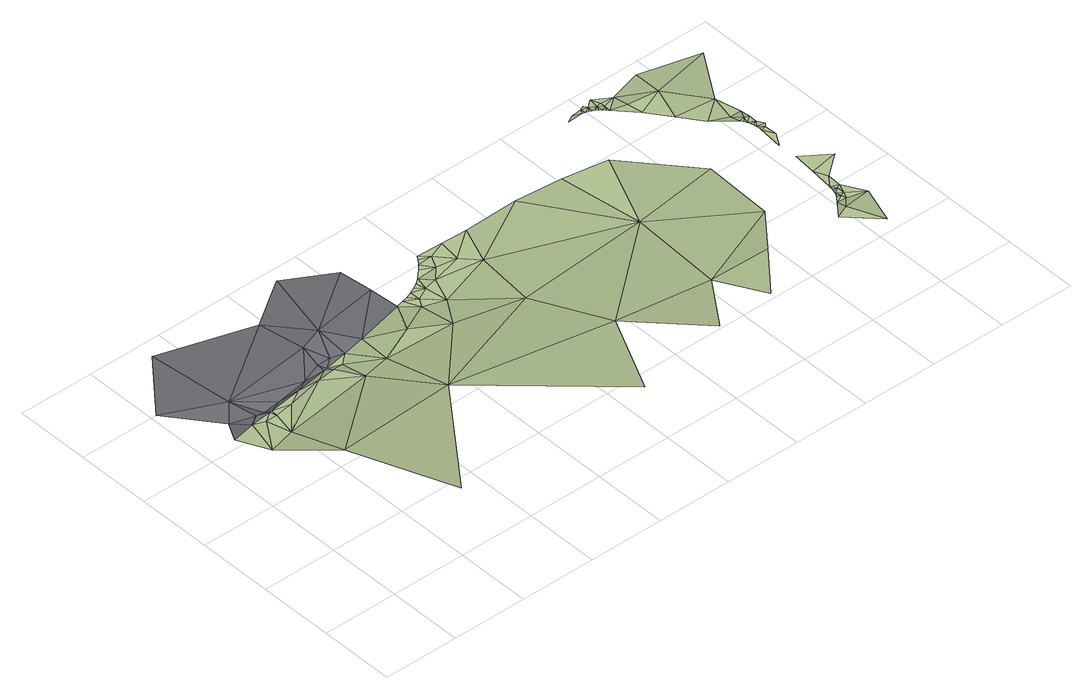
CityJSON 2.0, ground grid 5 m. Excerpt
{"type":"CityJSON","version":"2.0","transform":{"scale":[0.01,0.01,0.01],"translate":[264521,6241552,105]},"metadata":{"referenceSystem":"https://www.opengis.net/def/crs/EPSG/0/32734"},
"CityObjects":{
"terrain1":{"type":"TINRelief","geometry":[{"type":"CompositeSurface","lod":"1","boundaries":[[[0,1,2]],[[1,3,4]],[[5,2,1]],[[5,1,4]],[[6,2,5]],[[5,4,7]],[[6,5,7]],[[6,7,8]],[[9,3,10]],[[11,7,4]],[[8,7,11]],[[12,4,3]],[[13,8,11]],[[14,11,4]],[[13,11,14]],[[4,12,14]],[[9,12,3]],[[15,13,14]],[[15,14,16]],[[14,12,16]],[[17,15,16]],[[16,18,17]],[[12,18,16]],[[18,19,17]],[[20,12,9]],[[20,18,12]],[[19,18,20]],[[19,20,21]],[[9,22,20]],[[23,21,20]],[[22,23,20]],[[23,24,21]],[[9,25,26]],[[22,9,27]],[[28,23,22]],[[23,28,24]],[[24,28,29]],[[26,27,9]],[[29,28,30]],[[31,28,22]],[[29,30,32]],[[30,33,32]],[[31,30,28]],[[30,34,33]],[[31,34,30]],[[33,34,35]],[[27,31,22]],[[35,34,36]],[[37,34,31]],[[36,34,38]],[[37,38,34]],[[38,37,39]],[[39,40,38]],[[39,41,40]],[[31,42,37]],[[27,42,31]],[[39,43,41]],[[39,37,44]],[[41,43,45]],[[46,45,43]],[[43,39,44]],[[37,42,44]],[[47,46,43]],[[47,43,44]],[[48,44,42]],[[48,47,44]],[[49,26,50]],[[26,51,27]],[[51,42,27]],[[48,42,52]],[[51,26,49]],[[52,42,51]],[[49,53,54]],[[51,55,52]],[[56,51,49]],[[49,54,56]],[[55,51,57]],[[51,56,58]],[[58,57,51]],[[59,60,61]],[[62,59,61]],[[63,64,65]],[[66,64,63]],[[63,67,66]],[[62,61,68]],[[69,66,67]],[[69,67,70]],[[62,71,72]],[[71,62,68]],[[73,66,69]],[[71,74,72]],[[69,70,75]],[[76,61,60]],[[77,74,71]],[[76,68,61]],[[75,78,69]],[[79,78,75]],[[68,80,71]],[[80,77,71]],[[81,78,79]],[[82,77,83]],[[81,84,78]],[[83,77,80]],[[85,82,83]],[[78,86,69]],[[87,85,83]],[[88,78,84]],[[88,84,89]],[[89,90,88]],[[80,68,76]],[[83,80,91]],[[83,91,87]],[[88,92,78]],[[78,92,86]],[[91,93,87]],[[91,80,76]],[[87,93,94]],[[90,95,88]],[[96,90,97]],[[88,95,92]],[[95,86,92]],[[96,95,90]],[[98,94,93]],[[99,96,97]],[[98,100,94]],[[101,99,97]],[[95,96,99]],[[101,102,103]],[[104,105,106]],[[102,107,108]],[[109,95,99]],[[101,103,99]],[[110,104,111]],[[106,111,104]],[[111,112,110]],[[113,114,107]],[[113,115,114]],[[114,108,107]],[[116,117,112]],[[115,118,116]],[[108,103,102]],[[118,117,116]],[[111,119,112]],[[115,120,114]],[[112,119,116]],[[115,116,120]],[[108,114,121]],[[114,120,121]],[[103,108,121]],[[109,99,122]],[[122,99,103]]]}]},
"road1":{"type":"Road","attributes":{"highway":"tertiary","name":"Upper Roodebloem Road","surface":"asphalt","lanes":2,"width":8.6},"geometry":[{"type":"MultiSurface","lod":"1","boundaries":[[[123,0,2]],[[123,124,125]],[[123,2,126]],[[124,123,126]],[[126,2,6]],[[124,127,125]],[[126,128,124]],[[128,126,6]],[[6,8,128]],[[124,128,129]],[[129,128,8]],[[8,13,129]],[[129,130,124]],[[129,13,130]],[[131,127,124]],[[124,130,132]],[[13,15,130]],[[132,131,124]],[[130,15,133]],[[133,132,130]],[[15,17,133]],[[133,17,134]],[[134,132,133]],[[17,19,134]],[[135,132,134]],[[131,132,135]],[[135,134,19]],[[19,21,135]],[[136,131,135]],[[137,135,21]],[[138,136,135]],[[21,24,137]],[[137,138,135]]]}]}
},
"vertices":[
[173,1505,150],[270,1305,150],[313,1520,170],[424,883,330],[432,1332,170],[388,1490,170],[454,1535,170],[468,1492,170],[470,1537,170],[1212,917,330],[564,85,480],[588,1508,170],[1031,1392,200],[693,1570,170],[812,1535,200],[916,1603,170],[935,1550,200],[936,1606,170],[1023,1577,170],[1092,1636,170],[1214,1425,200],[1247,1667,170],[1656,1380,230],[1442,1512,230],[1558,1727,190],[1924,101,430],[2230,690,360],[2073,1250,260],[1655,1632,190],[1607,1737,190],[1690,1692,190],[1797,1589,190],[1648,1747,190],[1688,1761,190],[1776,1737,190],[1726,1779,190],[1763,1801,190],[1840,1731,220],[1797,1826,190],[1911,1807,220],[1828,1854,220],[1856,1885,220],[2146,1681,220],[1955,1891,220],[2051,1787,220],[1882,1919,220],[1897,1943,220],[2070,1936,220],[2243,1929,220],[2862,612,350],[2581,226,420],[2944,1291,290],[2589,1914,250],[2990,264,400],[3228,558,400],[2886,1865,270],[3467,851,350],[3184,1816,270],[3518,1352,310],[3708,513,390],[3894,323,390],[3798,550,390],[3815,645,350],[3330,2197,280],[3293,2237,260],[3244,2211,260],[3346,2225,280],[3349,2193,280],[3862,622,370],[3389,2211,280],[3368,2187,280],[3855,655,370],[3826,661,370],[3375,2240,280],[3836,677,370],[3386,2179,280],[3990,588,370],[3844,695,370],[3429,2190,280],[3403,2170,280],[3883,666,370],[3419,2159,280],[3851,713,370],[3882,715,370],[3434,2146,280],[3855,732,370],[3439,2254,280],[3858,751,370],[3463,2160,280],[3448,2132,280],[3460,2117,280],[3908,733,370],[3461,2193,280],[3913,826,370],[3875,910,370],[3548,2183,280],[3553,2071,300],[3567,1968,300],[4063,944,370],[3753,2046,300],[3891,1069,370],[3674,1820,300],[3780,1672,300],[3922,1770,320],[3924,1386,340],[3908,1227,340],[3961,1314,340],[3887,1524,340],[3884,1602,320],[3769,2246,280],[3925,1407,340],[3956,1395,340],[3924,1428,340],[3899,1506,340],[3919,1532,340],[3908,1488,340],[3949,1467,340],[3921,1448,340],[3915,1468,340],[3978,1420,340],[3951,1521,340],[3962,1602,320],[4165,2140,280],
[270,1664,110],[369,1777,140],[22,1981,110],[380,1562,170],[354,2389,90],[456,1580,140],[576,1595,140],[798,1632,140],[930,2155,140],[956,1823,170],[917,1658,170],[1006,1661,170],[1116,1879,170],[1249,2371,140],[1543,1927,190],[1525,2159,180]
]}
